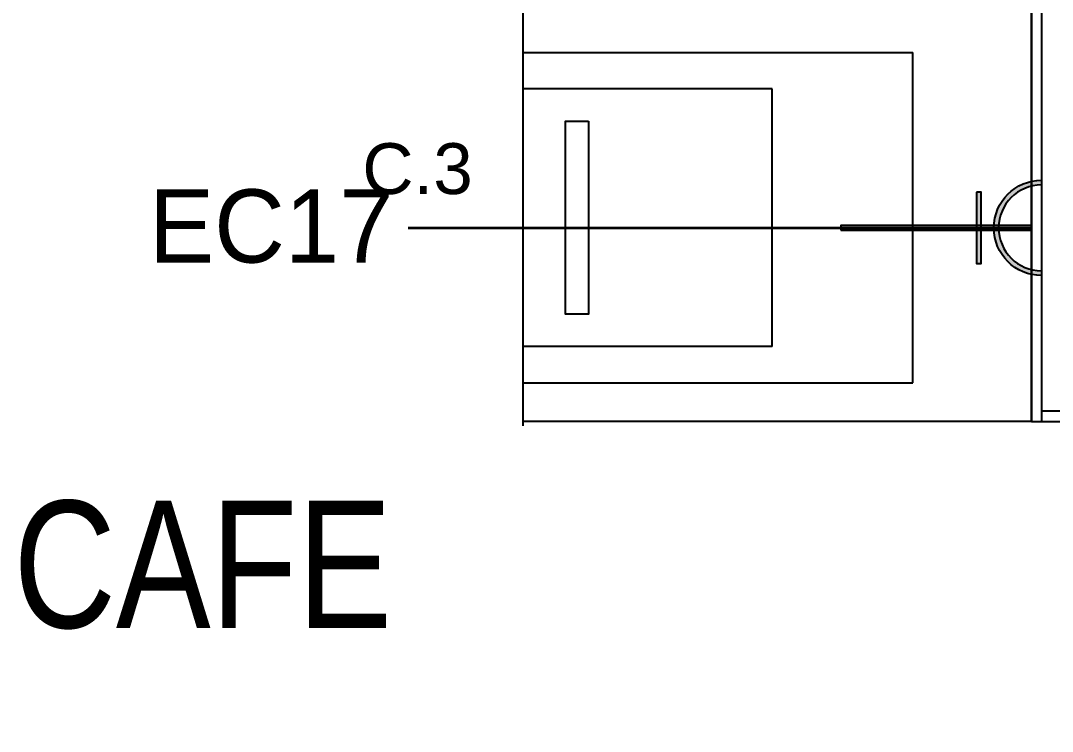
# Model space of a CAD drawing. Extents: x 58467 to 79089, y -33726 to -17391.
# Drawn here: x 75673.8 to 75795.6, y -19494.6 to -19410.7 of the extents above; entities that cross this region are included whole.
import ezdxf
from ezdxf.enums import TextEntityAlignment as Align

# ---------------------------------------------------------------- set-up
doc = ezdxf.new("R2010")
doc.units = 0
doc.header["$LTSCALE"] = 100
for name, color, linetype in [('BA_furn-electronic', 230, 'Continuous'), ('BA_text_material', 12, 'Continuous'), ('BA_wall_gyps', 45, 'Continuous'), ('ELEKTRİK', 10, 'Continuous')]:
    doc.layers.add(name, color=color, linetype=linetype)
doc.layers.add('ELK', color=1, linetype='Continuous', lineweight=35)
doc.styles.add('antet', font='arial.ttf')
doc.styles.add('TAKSİM', font='GOTHIC.TTF', dxfattribs={"height": 20})
doc.styles.add('text2', font='arial.ttf', dxfattribs={"width": 0.8})

# ---------------------------------------------------------------- blocks, each defined once
blk = doc.blocks.new('BUZ MAK.CB 246')
for p, q in [((38.99999999972715, 0), (0, 0)), ((0, -45.99999999968257), (0, 0)), ((38.99999999972715, -45.99999999968257), (38.99999999972715, 0)), ((38.99999999972715, -45.99999999968257), (0, -45.99999999968257))]:
    blk.add_line(p, q)
at = {"color": 4}
for p, q in [((4.299999999946522, -16.5999999998412), (4.299999999948339, -45.99999999968257)), ((34.69999999978063, -16.5999999998412), (4.299999999946522, -16.5999999998412)), ((34.69999999978063, -16.5999999998412), (34.69999999978245, -45.99999999968257))]:
    blk.add_line(p, q, dxfattribs=at)
blk.add_lwpolyline([(8.099999999820282, -38.29999999972189), (30.89999999990687, -38.29999999972189), (30.89999999990687, -40.99999999971168), (8.099999999820282, -40.99999999971168)], close=True, dxfattribs=at)
blk = doc.blocks.new('A$C50025146')
at = {"layer": 'ELEKTRİK'}
h = blk.add_hatch(color=256, dxfattribs=at)
edge = h.paths.add_edge_path()
edge.add_line((23.70435837441619, 11.25333161261187), (23.70435837441619, 10.69066721622039))
edge.add_ellipse((23.70435837441619, 5.626687648689767), major_axis=(3.580774291992597, -3.580774291992606), ratio=0.9999999999999413, start_angle=134.9999999999983, end_angle=314.9999999999983)
edge.add_line((23.70435837441619, 0.5627080811555061), (23.70435837441619, 4.368476402305532e-05))
edge.add_ellipse((23.70435837441619, 5.626687648689767), major_axis=(3.978638102213783, 3.978638102213774), ratio=0.9999999999999128, start_angle=45.0000000000025, end_angle=225.0000000000025, ccw=False)
for points in [[(16.0258407970905, 9.846670621633166), (16.5885051934838, 9.846670621633166), (16.5885051934838, 1.406704675742731), (16.0258407970905, 1.406704675742731)], [(6.940050297998823e-05, 5.345355450490388), (6.940050297998823e-05, 5.908019846885509), (22.50664525620232, 5.908019846885509), (22.50664525620232, 5.345355450490388)]]:
    blk.add_hatch(color=256, dxfattribs=at).paths.add_polyline_path(points)
at = {"layer": 'ELEKTRİK', "elevation": 4.798666618537076e-08}
blk.add_lwpolyline([(23.70435837441437, 4.368476402305532e-05), (23.70435837441619, 0.5627080811555061, -0.9999999999999944), (23.70435837441619, 10.69066721622039), (23.70435837441619, 11.25333161261187, 0.9999999999999944)], format="xyb", close=True, dxfattribs=at)
at = {"layer": 'ELEKTRİK'}
for points, elevation in [([(16.0258407970905, 1.406704675742731), (16.0258407970905, 9.846670621633166), (16.5885051934838, 9.846670621633166), (16.5885051934838, 1.406704675742731)], 4.791194770819646e-08), ([(6.940050297998823e-05, 5.908019846885509), (22.50664525620232, 5.908019846885509), (22.50664525620232, 5.345355450490388), (6.940050297998823e-05, 5.345355450490388)], 4.794507297291503e-08)]:
    blk.add_lwpolyline(points, close=True, dxfattribs=dict(at, elevation=elevation))

msp = doc.modelspace()

# ---------------------------------------------------------------- linework, layer by layer
msp.add_lwpolyline([(75733.15654359866, -19348.56340844457), (75793.15654023769, -19348.56340844457), (75793.15654023769, -19458.06209479116), (75733.15654359866, -19458.06209479116)], close=True)
at = {"layer": 'BA_wall_gyps'}
for p, q in [((75793.15654358805, -19458.06209136939), (75793.15654360062, -19137.06340500144)), ((75794.40654358803, -19458.06209136939), (75794.40654360062, -19137.06340510866)), ((75733.15654359433, -19458.56209433057), (75733.15654359866, -19348.56340842216))]:
    msp.add_line(p, q, dxfattribs=at)
for points in [[(75794.40654358809, -19456.81209136939), (76010.72266141107, -19456.81209136939), (76010.72266141107, -19626.36209481359)], [(75793.15654358805, -19458.06209136939), (76009.47266141107, -19458.06209136939), (76009.47266141107, -19626.36209481359)]]:
    msp.add_lwpolyline(points, dxfattribs=at)
at = {"layer": 'ELK', "color": 1}
msp.add_line((75719.55459905247, -19435.20188249015), (75793.15654023769, -19435.20188249012), dxfattribs=at)

# ---------------------------------------------------------------- block references
at = {"layer": 'BA_furn-electronic', "rotation": 270}
msp.add_blockref('BUZ MAK.CB 246', (75779.15654359598, -19414.49979628181), dxfattribs=at)
at = {"layer": 'ELEKTRİK', "xscale": -1, "rotation": 180}
msp.add_blockref('A$C50025146', (75770.64989498147, -19429.57519484144, -4.794507297291816e-08), dxfattribs=at)

# ---------------------------------------------------------------- texts
at = {"layer": 'BA_text_material', "color": 7, "style": 'antet'}
msp.add_text('C.3', height=6, dxfattribs=at).set_placement((75714.1515216119, -19431.20371478022))
at = {"layer": 'BA_text_material', "color": 7, "style": 'text2', "width": 0.8}
msp.add_text('CAFE', height=15, dxfattribs=at).set_placement((75672.95906174669, -19482.41271284387))
at = {"layer": 'ELK', "color": 1, "style": 'TAKSİM'}
msp.add_text('EC17', height=8.64, dxfattribs=at).set_placement((75703.40451491345, -19439.29531622461), align=Align.CENTER)

doc.saveas('drawing.dxf')
